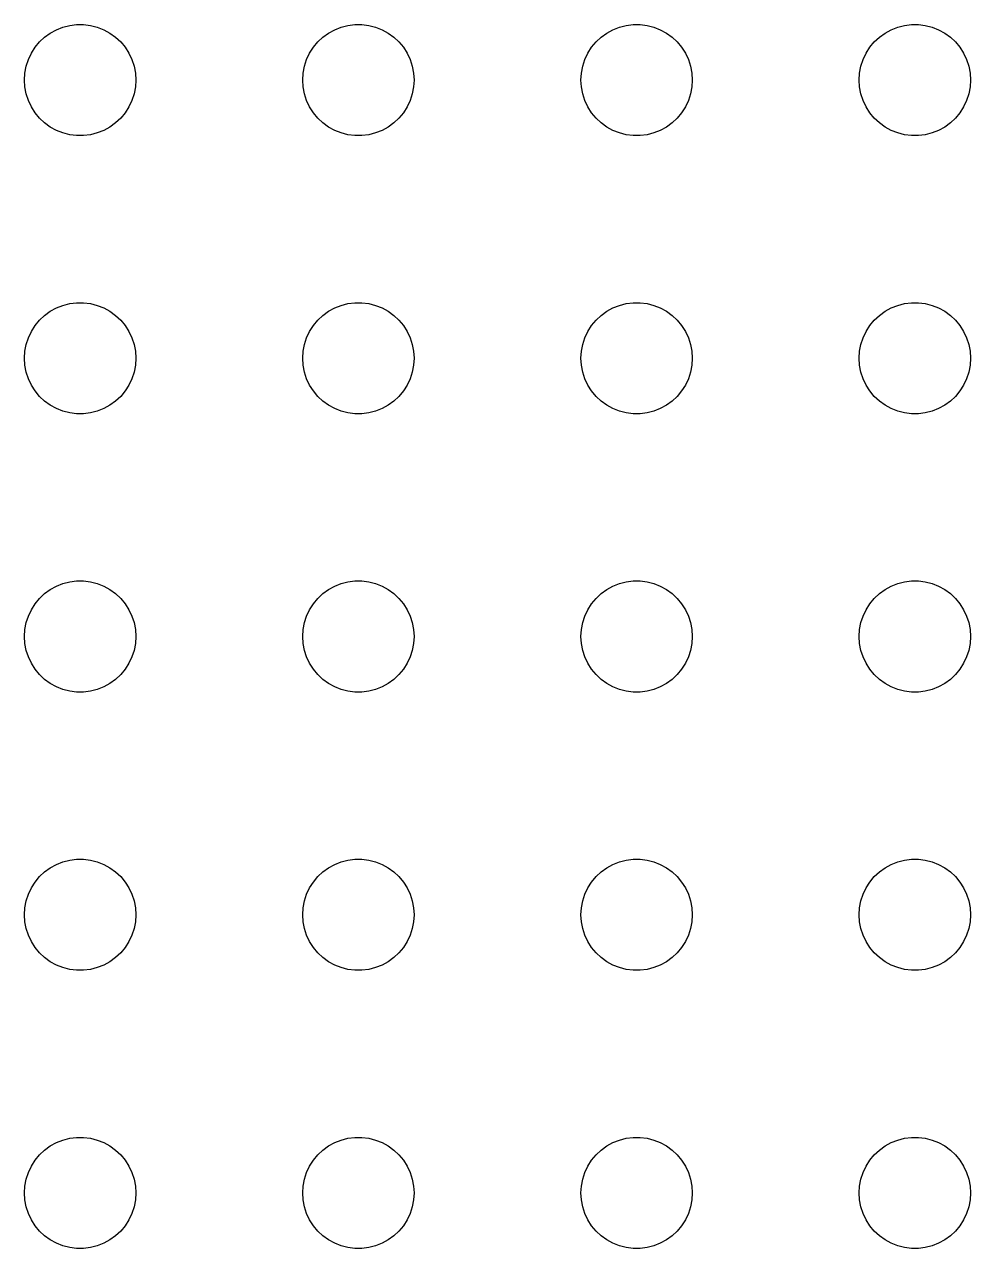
# Model space of a CAD drawing. Header units: metres. Extents: x -134 to 134, y -134 to 134.
# Drawn here: x -99 to -73.5, y -69 to -36 of the extents above; entities that cross this region are included whole.
import ezdxf

# ---------------------------------------------------------------- set-up
doc = ezdxf.new("R2010")
doc.units = ezdxf.units.M

msp = doc.modelspace()

# ---------------------------------------------------------------- linework, layer by layer
for p, q in [((-98.4561, -36.3442), (-98.3037, -36.2335)), ((-98.3037, -36.2335), (-98.1387, -36.1428)), ((-98.1387, -36.1428), (-97.9635, -36.0734)), ((-97.9635, -36.0734), (-97.7811, -36.0266)), ((-97.7811, -36.0266), (-97.5942, -36.003)), ((-97.5942, -36.003), (-97.4058, -36.003)), ((-97.4058, -36.003), (-97.2189, -36.0266)), ((-97.2189, -36.0266), (-97.0365, -36.0734)), ((-97.0365, -36.0734), (-96.8613, -36.1428)), ((-96.8613, -36.1428), (-96.6963, -36.2335)), ((-96.6963, -36.2335), (-96.5439, -36.3442)), ((-90.9561, -36.3442), (-90.8037, -36.2335)), ((-90.8037, -36.2335), (-90.6387, -36.1428)), ((-90.6387, -36.1428), (-90.4635, -36.0734)), ((-90.4635, -36.0734), (-90.2811, -36.0266)), ((-90.2811, -36.0266), (-90.0942, -36.003)), ((-90.0942, -36.003), (-89.9058, -36.003)), ((-89.9058, -36.003), (-89.7189, -36.0266)), ((-89.7189, -36.0266), (-89.5365, -36.0734)), ((-89.5365, -36.0734), (-89.3613, -36.1428)), ((-89.3613, -36.1428), (-89.1963, -36.2335)), ((-89.1963, -36.2335), (-89.0439, -36.3442)), ((-83.4561, -36.3442), (-83.3037, -36.2335)), ((-83.3037, -36.2335), (-83.1387, -36.1428)), ((-83.1387, -36.1428), (-82.9635, -36.0734)), ((-82.9635, -36.0734), (-82.7811, -36.0266)), ((-82.7811, -36.0266), (-82.5942, -36.003)), ((-82.5942, -36.003), (-82.4058, -36.003)), ((-82.4058, -36.003), (-82.2189, -36.0266)), ((-82.2189, -36.0266), (-82.0365, -36.0734)), ((-82.0365, -36.0734), (-81.8613, -36.1428)), ((-81.8613, -36.1428), (-81.6963, -36.2335)), ((-81.6963, -36.2335), (-81.5439, -36.3442)), ((-75.9561, -36.3442), (-75.8037, -36.2335)), ((-75.8037, -36.2335), (-75.6387, -36.1428)), ((-75.6387, -36.1428), (-75.4635, -36.0734)), ((-75.4635, -36.0734), (-75.2811, -36.0266)), ((-75.2811, -36.0266), (-75.0942, -36.003)), ((-75.0942, -36.003), (-74.9058, -36.003)), ((-74.9058, -36.003), (-74.7189, -36.0266)), ((-74.7189, -36.0266), (-74.5365, -36.0734)), ((-74.5365, -36.0734), (-74.3613, -36.1428)), ((-74.3613, -36.1428), (-74.1963, -36.2335)), ((-74.1963, -36.2335), (-74.0439, -36.3442)), ((-98.8145, -36.7774), (-98.7135, -36.6183)), ((-98.7135, -36.6183), (-98.5934, -36.4732)), ((-98.5934, -36.4732), (-98.4561, -36.3442)), ((-96.5439, -36.3442), (-96.4065, -36.4732)), ((-96.4065, -36.4732), (-96.2865, -36.6183)), ((-96.2865, -36.6183), (-96.1855, -36.7774)), ((-91.3145, -36.7774), (-91.2135, -36.6183)), ((-91.2135, -36.6183), (-91.0934, -36.4732)), ((-91.0934, -36.4732), (-90.9561, -36.3442)), ((-89.0439, -36.3442), (-88.9065, -36.4732)), ((-88.9065, -36.4732), (-88.7865, -36.6183)), ((-88.7865, -36.6183), (-88.6855, -36.7774)), ((-83.8145, -36.7774), (-83.7135, -36.6183)), ((-83.7135, -36.6183), (-83.5934, -36.4732)), ((-83.5934, -36.4732), (-83.4561, -36.3442)), ((-81.5439, -36.3442), (-81.4065, -36.4732)), ((-81.4065, -36.4732), (-81.2865, -36.6183)), ((-81.2865, -36.6183), (-81.1855, -36.7774)), ((-76.3145, -36.7774), (-76.2135, -36.6183)), ((-76.2135, -36.6183), (-76.0934, -36.4732)), ((-76.0934, -36.4732), (-75.9561, -36.3442)), ((-74.0439, -36.3442), (-73.9065, -36.4732)), ((-73.9065, -36.4732), (-73.7865, -36.6183)), ((-73.7865, -36.6183), (-73.6855, -36.7774)), ((-98.9529, -37.127), (-98.8947, -36.9478)), ((-98.8947, -36.9478), (-98.8145, -36.7774)), ((-96.1855, -36.7774), (-96.1053, -36.9478)), ((-96.1053, -36.9478), (-96.0471, -37.127)), ((-91.4529, -37.127), (-91.3947, -36.9478)), ((-91.3947, -36.9478), (-91.3145, -36.7774)), ((-88.6855, -36.7774), (-88.6053, -36.9478)), ((-88.6053, -36.9478), (-88.5471, -37.127)), ((-83.9529, -37.127), (-83.8947, -36.9478)), ((-83.8947, -36.9478), (-83.8145, -36.7774)), ((-81.1855, -36.7774), (-81.1053, -36.9478)), ((-81.1053, -36.9478), (-81.0471, -37.127)), ((-76.4529, -37.127), (-76.3947, -36.9478)), ((-76.3947, -36.9478), (-76.3145, -36.7774)), ((-73.6855, -36.7774), (-73.6053, -36.9478)), ((-73.6053, -36.9478), (-73.5471, -37.127)), ((-98.9882, -37.312), (-98.9529, -37.127)), ((-96.0471, -37.127), (-96.0118, -37.312)), ((-91.4882, -37.312), (-91.4529, -37.127)), ((-88.5471, -37.127), (-88.5118, -37.312)), ((-83.9882, -37.312), (-83.9529, -37.127)), ((-81.0471, -37.127), (-81.0118, -37.312)), ((-76.4882, -37.312), (-76.4529, -37.127)), ((-73.5471, -37.127), (-73.5118, -37.312)), ((-99, -37.5), (-98.9882, -37.312)), ((-98.9882, -37.688), (-99, -37.5)), ((-96.0118, -37.312), (-96, -37.5)), ((-96, -37.5), (-96.0118, -37.688)), ((-91.5, -37.5), (-91.4882, -37.312)), ((-91.4882, -37.688), (-91.5, -37.5)), ((-88.5118, -37.312), (-88.5, -37.5)), ((-88.5, -37.5), (-88.5118, -37.688)), ((-84, -37.5), (-83.9882, -37.312)), ((-83.9882, -37.688), (-84, -37.5)), ((-81.0118, -37.312), (-81, -37.5)), ((-81, -37.5), (-81.0118, -37.688)), ((-76.5, -37.5), (-76.4882, -37.312)), ((-76.4882, -37.688), (-76.5, -37.5)), ((-73.5118, -37.312), (-73.5, -37.5)), ((-73.5, -37.5), (-73.5118, -37.688)), ((-98.9529, -37.873), (-98.9882, -37.688)), ((-98.8947, -38.0522), (-98.9529, -37.873)), ((-96.0471, -37.873), (-96.1053, -38.0522)), ((-96.0118, -37.688), (-96.0471, -37.873)), ((-91.4529, -37.873), (-91.4882, -37.688)), ((-91.3947, -38.0522), (-91.4529, -37.873)), ((-88.5471, -37.873), (-88.6053, -38.0522)), ((-88.5118, -37.688), (-88.5471, -37.873)), ((-83.9529, -37.873), (-83.9882, -37.688)), ((-83.8947, -38.0522), (-83.9529, -37.873)), ((-81.0471, -37.873), (-81.1053, -38.0522)), ((-81.0118, -37.688), (-81.0471, -37.873)), ((-76.4529, -37.873), (-76.4882, -37.688)), ((-76.3947, -38.0522), (-76.4529, -37.873)), ((-73.5471, -37.873), (-73.6053, -38.0522)), ((-73.5118, -37.688), (-73.5471, -37.873)), ((-98.8145, -38.2226), (-98.8947, -38.0522)), ((-98.7135, -38.3817), (-98.8145, -38.2226)), ((-96.1855, -38.2226), (-96.2865, -38.3817)), ((-96.1053, -38.0522), (-96.1855, -38.2226)), ((-91.3145, -38.2226), (-91.3947, -38.0522)), ((-91.2135, -38.3817), (-91.3145, -38.2226)), ((-88.6855, -38.2226), (-88.7865, -38.3817)), ((-88.6053, -38.0522), (-88.6855, -38.2226)), ((-83.8145, -38.2226), (-83.8947, -38.0522)), ((-83.7135, -38.3817), (-83.8145, -38.2226)), ((-81.1855, -38.2226), (-81.2865, -38.3817)), ((-81.1053, -38.0522), (-81.1855, -38.2226)), ((-76.3145, -38.2226), (-76.3947, -38.0522)), ((-76.2135, -38.3817), (-76.3145, -38.2226)), ((-73.6855, -38.2226), (-73.7865, -38.3817)), ((-73.6053, -38.0522), (-73.6855, -38.2226)), ((-98.5934, -38.5268), (-98.7135, -38.3817)), ((-98.4561, -38.6558), (-98.5934, -38.5268)), ((-96.4065, -38.5268), (-96.5439, -38.6558)), ((-96.2865, -38.3817), (-96.4065, -38.5268)), ((-91.0934, -38.5268), (-91.2135, -38.3817)), ((-90.9561, -38.6558), (-91.0934, -38.5268)), ((-88.9065, -38.5268), (-89.0439, -38.6558)), ((-88.7865, -38.3817), (-88.9065, -38.5268)), ((-83.5934, -38.5268), (-83.7135, -38.3817)), ((-83.4561, -38.6558), (-83.5934, -38.5268)), ((-81.4065, -38.5268), (-81.5439, -38.6558)), ((-81.2865, -38.3817), (-81.4065, -38.5268)), ((-76.0934, -38.5268), (-76.2135, -38.3817)), ((-75.9561, -38.6558), (-76.0934, -38.5268)), ((-73.9065, -38.5268), (-74.0439, -38.6558)), ((-73.7865, -38.3817), (-73.9065, -38.5268)), ((-98.3037, -38.7665), (-98.4561, -38.6558)), ((-98.1387, -38.8572), (-98.3037, -38.7665)), ((-97.9635, -38.9266), (-98.1387, -38.8572)), ((-97.7811, -38.9734), (-97.9635, -38.9266)), ((-97.0365, -38.9266), (-97.2189, -38.9734)), ((-96.8613, -38.8572), (-97.0365, -38.9266)), ((-96.6963, -38.7665), (-96.8613, -38.8572)), ((-96.5439, -38.6558), (-96.6963, -38.7665)), ((-90.8037, -38.7665), (-90.9561, -38.6558)), ((-90.6387, -38.8572), (-90.8037, -38.7665)), ((-90.4635, -38.9266), (-90.6387, -38.8572)), ((-90.2811, -38.9734), (-90.4635, -38.9266)), ((-89.5365, -38.9266), (-89.7189, -38.9734)), ((-89.3613, -38.8572), (-89.5365, -38.9266)), ((-89.1963, -38.7665), (-89.3613, -38.8572)), ((-89.0439, -38.6558), (-89.1963, -38.7665)), ((-83.3037, -38.7665), (-83.4561, -38.6558)), ((-83.1387, -38.8572), (-83.3037, -38.7665)), ((-82.9635, -38.9266), (-83.1387, -38.8572)), ((-82.7811, -38.9734), (-82.9635, -38.9266)), ((-82.0365, -38.9266), (-82.2189, -38.9734)), ((-81.8613, -38.8572), (-82.0365, -38.9266)), ((-81.6963, -38.7665), (-81.8613, -38.8572)), ((-81.5439, -38.6558), (-81.6963, -38.7665)), ((-75.8037, -38.7665), (-75.9561, -38.6558)), ((-75.6387, -38.8572), (-75.8037, -38.7665)), ((-75.4635, -38.9266), (-75.6387, -38.8572)), ((-75.2811, -38.9734), (-75.4635, -38.9266)), ((-74.5365, -38.9266), (-74.7189, -38.9734)), ((-74.3613, -38.8572), (-74.5365, -38.9266)), ((-74.1963, -38.7665), (-74.3613, -38.8572)), ((-74.0439, -38.6558), (-74.1963, -38.7665)), ((-97.5942, -38.997), (-97.7811, -38.9734)), ((-97.4058, -38.997), (-97.5942, -38.997)), ((-97.2189, -38.9734), (-97.4058, -38.997)), ((-90.0942, -38.997), (-90.2811, -38.9734)), ((-89.9058, -38.997), (-90.0942, -38.997)), ((-89.7189, -38.9734), (-89.9058, -38.997)), ((-82.5942, -38.997), (-82.7811, -38.9734)), ((-82.4058, -38.997), (-82.5942, -38.997)), ((-82.2189, -38.9734), (-82.4058, -38.997)), ((-75.0942, -38.997), (-75.2811, -38.9734)), ((-74.9058, -38.997), (-75.0942, -38.997)), ((-74.7189, -38.9734), (-74.9058, -38.997)), ((-97.9635, -43.5734), (-97.7811, -43.5266)), ((-97.7811, -43.5266), (-97.5942, -43.503)), ((-97.5942, -43.503), (-97.4058, -43.503)), ((-97.4058, -43.503), (-97.2189, -43.5266)), ((-97.2189, -43.5266), (-97.0365, -43.5734)), ((-90.4635, -43.5734), (-90.2811, -43.5266)), ((-90.2811, -43.5266), (-90.0942, -43.503)), ((-90.0942, -43.503), (-89.9058, -43.503)), ((-89.9058, -43.503), (-89.7189, -43.5266)), ((-89.7189, -43.5266), (-89.5365, -43.5734)), ((-82.9635, -43.5734), (-82.7811, -43.5266)), ((-82.7811, -43.5266), (-82.5942, -43.503)), ((-82.5942, -43.503), (-82.4058, -43.503)), ((-82.4058, -43.503), (-82.2189, -43.5266)), ((-82.2189, -43.5266), (-82.0365, -43.5734)), ((-75.4635, -43.5734), (-75.2811, -43.5266)), ((-75.2811, -43.5266), (-75.0942, -43.503)), ((-75.0942, -43.503), (-74.9058, -43.503)), ((-74.9058, -43.503), (-74.7189, -43.5266)), ((-74.7189, -43.5266), (-74.5365, -43.5734)), ((-98.5934, -43.9732), (-98.4561, -43.8442)), ((-98.4561, -43.8442), (-98.3037, -43.7335)), ((-98.3037, -43.7335), (-98.1387, -43.6428)), ((-98.1387, -43.6428), (-97.9635, -43.5734)), ((-97.0365, -43.5734), (-96.8613, -43.6428)), ((-96.8613, -43.6428), (-96.6963, -43.7335)), ((-96.6963, -43.7335), (-96.5439, -43.8442)), ((-96.5439, -43.8442), (-96.4065, -43.9732)), ((-91.0934, -43.9732), (-90.9561, -43.8442)), ((-90.9561, -43.8442), (-90.8037, -43.7335)), ((-90.8037, -43.7335), (-90.6387, -43.6428)), ((-90.6387, -43.6428), (-90.4635, -43.5734)), ((-89.5365, -43.5734), (-89.3613, -43.6428)), ((-89.3613, -43.6428), (-89.1963, -43.7335)), ((-89.1963, -43.7335), (-89.0439, -43.8442)), ((-89.0439, -43.8442), (-88.9065, -43.9732)), ((-83.5934, -43.9732), (-83.4561, -43.8442)), ((-83.4561, -43.8442), (-83.3037, -43.7335)), ((-83.3037, -43.7335), (-83.1387, -43.6428)), ((-83.1387, -43.6428), (-82.9635, -43.5734)), ((-82.0365, -43.5734), (-81.8613, -43.6428)), ((-81.8613, -43.6428), (-81.6963, -43.7335)), ((-81.6963, -43.7335), (-81.5439, -43.8442)), ((-81.5439, -43.8442), (-81.4065, -43.9732)), ((-76.0934, -43.9732), (-75.9561, -43.8442)), ((-75.9561, -43.8442), (-75.8037, -43.7335)), ((-75.8037, -43.7335), (-75.6387, -43.6428)), ((-75.6387, -43.6428), (-75.4635, -43.5734)), ((-74.5365, -43.5734), (-74.3613, -43.6428)), ((-74.3613, -43.6428), (-74.1963, -43.7335)), ((-74.1963, -43.7335), (-74.0439, -43.8442)), ((-74.0439, -43.8442), (-73.9065, -43.9732)), ((-98.8145, -44.2774), (-98.7135, -44.1183)), ((-98.7135, -44.1183), (-98.5934, -43.9732)), ((-96.4065, -43.9732), (-96.2865, -44.1183)), ((-96.2865, -44.1183), (-96.1855, -44.2774)), ((-91.3145, -44.2774), (-91.2135, -44.1183)), ((-91.2135, -44.1183), (-91.0934, -43.9732)), ((-88.9065, -43.9732), (-88.7865, -44.1183)), ((-88.7865, -44.1183), (-88.6855, -44.2774)), ((-83.8145, -44.2774), (-83.7135, -44.1183)), ((-83.7135, -44.1183), (-83.5934, -43.9732)), ((-81.4065, -43.9732), (-81.2865, -44.1183)), ((-81.2865, -44.1183), (-81.1855, -44.2774)), ((-76.3145, -44.2774), (-76.2135, -44.1183)), ((-76.2135, -44.1183), (-76.0934, -43.9732)), ((-73.9065, -43.9732), (-73.7865, -44.1183)), ((-73.7865, -44.1183), (-73.6855, -44.2774)), ((-98.9529, -44.627), (-98.8947, -44.4478)), ((-98.8947, -44.4478), (-98.8145, -44.2774)), ((-96.1855, -44.2774), (-96.1053, -44.4478)), ((-96.1053, -44.4478), (-96.0471, -44.627)), ((-91.4529, -44.627), (-91.3947, -44.4478)), ((-91.3947, -44.4478), (-91.3145, -44.2774)), ((-88.6855, -44.2774), (-88.6053, -44.4478)), ((-88.6053, -44.4478), (-88.5471, -44.627)), ((-83.9529, -44.627), (-83.8947, -44.4478)), ((-83.8947, -44.4478), (-83.8145, -44.2774)), ((-81.1855, -44.2774), (-81.1053, -44.4478)), ((-81.1053, -44.4478), (-81.0471, -44.627)), ((-76.4529, -44.627), (-76.3947, -44.4478)), ((-76.3947, -44.4478), (-76.3145, -44.2774)), ((-73.6855, -44.2774), (-73.6053, -44.4478)), ((-73.6053, -44.4478), (-73.5471, -44.627)), ((-99, -45), (-98.9882, -44.812)), ((-98.9882, -44.812), (-98.9529, -44.627)), ((-96.0471, -44.627), (-96.0118, -44.812)), ((-96.0118, -44.812), (-96, -45)), ((-91.5, -45), (-91.4882, -44.812)), ((-91.4882, -44.812), (-91.4529, -44.627)), ((-88.5471, -44.627), (-88.5118, -44.812)), ((-88.5118, -44.812), (-88.5, -45)), ((-84, -45), (-83.9882, -44.812)), ((-83.9882, -44.812), (-83.9529, -44.627)), ((-81.0471, -44.627), (-81.0118, -44.812)), ((-81.0118, -44.812), (-81, -45)), ((-76.5, -45), (-76.4882, -44.812)), ((-76.4882, -44.812), (-76.4529, -44.627)), ((-73.5471, -44.627), (-73.5118, -44.812)), ((-73.5118, -44.812), (-73.5, -45)), ((-98.9882, -45.188), (-99, -45)), ((-98.9529, -45.373), (-98.9882, -45.188)), ((-96.0118, -45.188), (-96.0471, -45.373)), ((-96, -45), (-96.0118, -45.188)), ((-91.4882, -45.188), (-91.5, -45)), ((-91.4529, -45.373), (-91.4882, -45.188)), ((-88.5118, -45.188), (-88.5471, -45.373)), ((-88.5, -45), (-88.5118, -45.188)), ((-83.9882, -45.188), (-84, -45)), ((-83.9529, -45.373), (-83.9882, -45.188)), ((-81.0118, -45.188), (-81.0471, -45.373)), ((-81, -45), (-81.0118, -45.188)), ((-76.4882, -45.188), (-76.5, -45)), ((-76.4529, -45.373), (-76.4882, -45.188)), ((-73.5118, -45.188), (-73.5471, -45.373)), ((-73.5, -45), (-73.5118, -45.188)), ((-98.8947, -45.5522), (-98.9529, -45.373)), ((-96.0471, -45.373), (-96.1053, -45.5522)), ((-91.3947, -45.5522), (-91.4529, -45.373)), ((-88.5471, -45.373), (-88.6053, -45.5522)), ((-83.8947, -45.5522), (-83.9529, -45.373)), ((-81.0471, -45.373), (-81.1053, -45.5522)), ((-76.3947, -45.5522), (-76.4529, -45.373)), ((-73.5471, -45.373), (-73.6053, -45.5522)), ((-98.8145, -45.7226), (-98.8947, -45.5522)), ((-98.7135, -45.8817), (-98.8145, -45.7226)), ((-96.1855, -45.7226), (-96.2865, -45.8817)), ((-96.1053, -45.5522), (-96.1855, -45.7226)), ((-91.3145, -45.7226), (-91.3947, -45.5522)), ((-91.2135, -45.8817), (-91.3145, -45.7226)), ((-88.6855, -45.7226), (-88.7865, -45.8817)), ((-88.6053, -45.5522), (-88.6855, -45.7226)), ((-83.8145, -45.7226), (-83.8947, -45.5522)), ((-83.7135, -45.8817), (-83.8145, -45.7226)), ((-81.1855, -45.7226), (-81.2865, -45.8817)), ((-81.1053, -45.5522), (-81.1855, -45.7226)), ((-76.3145, -45.7226), (-76.3947, -45.5522)), ((-76.2135, -45.8817), (-76.3145, -45.7226)), ((-73.6855, -45.7226), (-73.7865, -45.8817)), ((-73.6053, -45.5522), (-73.6855, -45.7226)), ((-98.5934, -46.0268), (-98.7135, -45.8817)), ((-98.4561, -46.1558), (-98.5934, -46.0268)), ((-98.3037, -46.2665), (-98.4561, -46.1558)), ((-96.5439, -46.1558), (-96.6963, -46.2665)), ((-96.4065, -46.0268), (-96.5439, -46.1558)), ((-96.2865, -45.8817), (-96.4065, -46.0268)), ((-91.0934, -46.0268), (-91.2135, -45.8817)), ((-90.9561, -46.1558), (-91.0934, -46.0268)), ((-90.8037, -46.2665), (-90.9561, -46.1558)), ((-89.0439, -46.1558), (-89.1963, -46.2665)), ((-88.9065, -46.0268), (-89.0439, -46.1558)), ((-88.7865, -45.8817), (-88.9065, -46.0268)), ((-83.5934, -46.0268), (-83.7135, -45.8817)), ((-83.4561, -46.1558), (-83.5934, -46.0268)), ((-83.3037, -46.2665), (-83.4561, -46.1558)), ((-81.5439, -46.1558), (-81.6963, -46.2665)), ((-81.4065, -46.0268), (-81.5439, -46.1558)), ((-81.2865, -45.8817), (-81.4065, -46.0268)), ((-76.0934, -46.0268), (-76.2135, -45.8817)), ((-75.9561, -46.1558), (-76.0934, -46.0268)), ((-75.8037, -46.2665), (-75.9561, -46.1558)), ((-74.0439, -46.1558), (-74.1963, -46.2665)), ((-73.9065, -46.0268), (-74.0439, -46.1558)), ((-73.7865, -45.8817), (-73.9065, -46.0268)), ((-98.1387, -46.3572), (-98.3037, -46.2665)), ((-97.9635, -46.4266), (-98.1387, -46.3572)), ((-97.7811, -46.4734), (-97.9635, -46.4266)), ((-97.5942, -46.497), (-97.7811, -46.4734)), ((-97.4058, -46.497), (-97.5942, -46.497)), ((-97.2189, -46.4734), (-97.4058, -46.497)), ((-97.0365, -46.4266), (-97.2189, -46.4734)), ((-96.8613, -46.3572), (-97.0365, -46.4266)), ((-96.6963, -46.2665), (-96.8613, -46.3572)), ((-90.6387, -46.3572), (-90.8037, -46.2665)), ((-90.4635, -46.4266), (-90.6387, -46.3572)), ((-90.2811, -46.4734), (-90.4635, -46.4266)), ((-90.0942, -46.497), (-90.2811, -46.4734)), ((-89.9058, -46.497), (-90.0942, -46.497)), ((-89.7189, -46.4734), (-89.9058, -46.497)), ((-89.5365, -46.4266), (-89.7189, -46.4734)), ((-89.3613, -46.3572), (-89.5365, -46.4266)), ((-89.1963, -46.2665), (-89.3613, -46.3572)), ((-83.1387, -46.3572), (-83.3037, -46.2665)), ((-82.9635, -46.4266), (-83.1387, -46.3572)), ((-82.7811, -46.4734), (-82.9635, -46.4266)), ((-82.5942, -46.497), (-82.7811, -46.4734)), ((-82.4058, -46.497), (-82.5942, -46.497)), ((-82.2189, -46.4734), (-82.4058, -46.497)), ((-82.0365, -46.4266), (-82.2189, -46.4734)), ((-81.8613, -46.3572), (-82.0365, -46.4266)), ((-81.6963, -46.2665), (-81.8613, -46.3572)), ((-75.6387, -46.3572), (-75.8037, -46.2665)), ((-75.4635, -46.4266), (-75.6387, -46.3572)), ((-75.2811, -46.4734), (-75.4635, -46.4266)), ((-75.0942, -46.497), (-75.2811, -46.4734)), ((-74.9058, -46.497), (-75.0942, -46.497)), ((-74.7189, -46.4734), (-74.9058, -46.497)), ((-74.5365, -46.4266), (-74.7189, -46.4734)), ((-74.3613, -46.3572), (-74.5365, -46.4266)), ((-74.1963, -46.2665), (-74.3613, -46.3572)), ((-98.1387, -51.1428), (-97.9635, -51.0734)), ((-97.9635, -51.0734), (-97.7811, -51.0266)), ((-97.7811, -51.0266), (-97.5942, -51.003)), ((-97.5942, -51.003), (-97.4058, -51.003)), ((-97.4058, -51.003), (-97.2189, -51.0266)), ((-97.2189, -51.0266), (-97.0365, -51.0734)), ((-97.0365, -51.0734), (-96.8613, -51.1428)), ((-90.6387, -51.1428), (-90.4635, -51.0734)), ((-90.4635, -51.0734), (-90.2811, -51.0266)), ((-90.2811, -51.0266), (-90.0942, -51.003)), ((-90.0942, -51.003), (-89.9058, -51.003)), ((-89.9058, -51.003), (-89.7189, -51.0266)), ((-89.7189, -51.0266), (-89.5365, -51.0734)), ((-89.5365, -51.0734), (-89.3613, -51.1428)), ((-83.1387, -51.1428), (-82.9635, -51.0734)), ((-82.9635, -51.0734), (-82.7811, -51.0266)), ((-82.7811, -51.0266), (-82.5942, -51.003)), ((-82.5942, -51.003), (-82.4058, -51.003)), ((-82.4058, -51.003), (-82.2189, -51.0266)), ((-82.2189, -51.0266), (-82.0365, -51.0734)), ((-82.0365, -51.0734), (-81.8613, -51.1428)), ((-75.6387, -51.1428), (-75.4635, -51.0734)), ((-75.4635, -51.0734), (-75.2811, -51.0266)), ((-75.2811, -51.0266), (-75.0942, -51.003)), ((-75.0942, -51.003), (-74.9058, -51.003)), ((-74.9058, -51.003), (-74.7189, -51.0266)), ((-74.7189, -51.0266), (-74.5365, -51.0734)), ((-74.5365, -51.0734), (-74.3613, -51.1428)), ((-98.5934, -51.4732), (-98.4561, -51.3442)), ((-98.4561, -51.3442), (-98.3037, -51.2335)), ((-98.3037, -51.2335), (-98.1387, -51.1428)), ((-96.8613, -51.1428), (-96.6963, -51.2335)), ((-96.6963, -51.2335), (-96.5439, -51.3442)), ((-96.5439, -51.3442), (-96.4065, -51.4732)), ((-91.0934, -51.4732), (-90.9561, -51.3442)), ((-90.9561, -51.3442), (-90.8037, -51.2335)), ((-90.8037, -51.2335), (-90.6387, -51.1428)), ((-89.3613, -51.1428), (-89.1963, -51.2335)), ((-89.1963, -51.2335), (-89.0439, -51.3442)), ((-89.0439, -51.3442), (-88.9065, -51.4732)), ((-83.5934, -51.4732), (-83.4561, -51.3442)), ((-83.4561, -51.3442), (-83.3037, -51.2335)), ((-83.3037, -51.2335), (-83.1387, -51.1428)), ((-81.8613, -51.1428), (-81.6963, -51.2335)), ((-81.6963, -51.2335), (-81.5439, -51.3442)), ((-81.5439, -51.3442), (-81.4065, -51.4732)), ((-76.0934, -51.4732), (-75.9561, -51.3442)), ((-75.9561, -51.3442), (-75.8037, -51.2335)), ((-75.8037, -51.2335), (-75.6387, -51.1428)), ((-74.3613, -51.1428), (-74.1963, -51.2335)), ((-74.1963, -51.2335), (-74.0439, -51.3442)), ((-74.0439, -51.3442), (-73.9065, -51.4732)), ((-98.8947, -51.9478), (-98.8145, -51.7774)), ((-98.8145, -51.7774), (-98.7135, -51.6183)), ((-98.7135, -51.6183), (-98.5934, -51.4732)), ((-96.4065, -51.4732), (-96.2865, -51.6183)), ((-96.2865, -51.6183), (-96.1855, -51.7774)), ((-96.1855, -51.7774), (-96.1053, -51.9478)), ((-91.3947, -51.9478), (-91.3145, -51.7774)), ((-91.3145, -51.7774), (-91.2135, -51.6183)), ((-91.2135, -51.6183), (-91.0934, -51.4732)), ((-88.9065, -51.4732), (-88.7865, -51.6183)), ((-88.7865, -51.6183), (-88.6855, -51.7774)), ((-88.6855, -51.7774), (-88.6053, -51.9478)), ((-83.8947, -51.9478), (-83.8145, -51.7774)), ((-83.8145, -51.7774), (-83.7135, -51.6183)), ((-83.7135, -51.6183), (-83.5934, -51.4732)), ((-81.4065, -51.4732), (-81.2865, -51.6183)), ((-81.2865, -51.6183), (-81.1855, -51.7774)), ((-81.1855, -51.7774), (-81.1053, -51.9478)), ((-76.3947, -51.9478), (-76.3145, -51.7774)), ((-76.3145, -51.7774), (-76.2135, -51.6183)), ((-76.2135, -51.6183), (-76.0934, -51.4732)), ((-73.9065, -51.4732), (-73.7865, -51.6183)), ((-73.7865, -51.6183), (-73.6855, -51.7774)), ((-73.6855, -51.7774), (-73.6053, -51.9478)), ((-98.9882, -52.312), (-98.9529, -52.127)), ((-98.9529, -52.127), (-98.8947, -51.9478)), ((-96.1053, -51.9478), (-96.0471, -52.127)), ((-96.0471, -52.127), (-96.0118, -52.312)), ((-91.4882, -52.312), (-91.4529, -52.127)), ((-91.4529, -52.127), (-91.3947, -51.9478)), ((-88.6053, -51.9478), (-88.5471, -52.127)), ((-88.5471, -52.127), (-88.5118, -52.312)), ((-83.9882, -52.312), (-83.9529, -52.127)), ((-83.9529, -52.127), (-83.8947, -51.9478)), ((-81.1053, -51.9478), (-81.0471, -52.127)), ((-81.0471, -52.127), (-81.0118, -52.312)), ((-76.4882, -52.312), (-76.4529, -52.127)), ((-76.4529, -52.127), (-76.3947, -51.9478)), ((-73.6053, -51.9478), (-73.5471, -52.127)), ((-73.5471, -52.127), (-73.5118, -52.312)), ((-99, -52.5), (-98.9882, -52.312)), ((-96.0118, -52.312), (-96, -52.5)), ((-91.5, -52.5), (-91.4882, -52.312)), ((-88.5118, -52.312), (-88.5, -52.5)), ((-84, -52.5), (-83.9882, -52.312)), ((-81.0118, -52.312), (-81, -52.5)), ((-76.5, -52.5), (-76.4882, -52.312)), ((-73.5118, -52.312), (-73.5, -52.5)), ((-98.9882, -52.688), (-99, -52.5)), ((-98.9529, -52.873), (-98.9882, -52.688)), ((-96.0118, -52.688), (-96.0471, -52.873)), ((-96, -52.5), (-96.0118, -52.688)), ((-91.4882, -52.688), (-91.5, -52.5)), ((-91.4529, -52.873), (-91.4882, -52.688)), ((-88.5118, -52.688), (-88.5471, -52.873)), ((-88.5, -52.5), (-88.5118, -52.688)), ((-83.9882, -52.688), (-84, -52.5)), ((-83.9529, -52.873), (-83.9882, -52.688)), ((-81.0118, -52.688), (-81.0471, -52.873)), ((-81, -52.5), (-81.0118, -52.688)), ((-76.4882, -52.688), (-76.5, -52.5)), ((-76.4529, -52.873), (-76.4882, -52.688)), ((-73.5118, -52.688), (-73.5471, -52.873)), ((-73.5, -52.5), (-73.5118, -52.688)), ((-98.8947, -53.0522), (-98.9529, -52.873)), ((-98.8145, -53.2226), (-98.8947, -53.0522)), ((-96.1053, -53.0522), (-96.1855, -53.2226)), ((-96.0471, -52.873), (-96.1053, -53.0522)), ((-91.3947, -53.0522), (-91.4529, -52.873)), ((-91.3145, -53.2226), (-91.3947, -53.0522)), ((-88.6053, -53.0522), (-88.6855, -53.2226)), ((-88.5471, -52.873), (-88.6053, -53.0522)), ((-83.8947, -53.0522), (-83.9529, -52.873)), ((-83.8145, -53.2226), (-83.8947, -53.0522)), ((-81.1053, -53.0522), (-81.1855, -53.2226)), ((-81.0471, -52.873), (-81.1053, -53.0522)), ((-76.3947, -53.0522), (-76.4529, -52.873)), ((-76.3145, -53.2226), (-76.3947, -53.0522)), ((-73.6053, -53.0522), (-73.6855, -53.2226)), ((-73.5471, -52.873), (-73.6053, -53.0522)), ((-98.7135, -53.3817), (-98.8145, -53.2226)), ((-98.5934, -53.5268), (-98.7135, -53.3817)), ((-96.2865, -53.3817), (-96.4065, -53.5268)), ((-96.1855, -53.2226), (-96.2865, -53.3817)), ((-91.2135, -53.3817), (-91.3145, -53.2226)), ((-91.0934, -53.5268), (-91.2135, -53.3817)), ((-88.7865, -53.3817), (-88.9065, -53.5268)), ((-88.6855, -53.2226), (-88.7865, -53.3817)), ((-83.7135, -53.3817), (-83.8145, -53.2226)), ((-83.5934, -53.5268), (-83.7135, -53.3817)), ((-81.2865, -53.3817), (-81.4065, -53.5268)), ((-81.1855, -53.2226), (-81.2865, -53.3817)), ((-76.2135, -53.3817), (-76.3145, -53.2226)), ((-76.0934, -53.5268), (-76.2135, -53.3817)), ((-73.7865, -53.3817), (-73.9065, -53.5268)), ((-73.6855, -53.2226), (-73.7865, -53.3817)), ((-98.4561, -53.6558), (-98.5934, -53.5268)), ((-98.3037, -53.7665), (-98.4561, -53.6558)), ((-98.1387, -53.8572), (-98.3037, -53.7665)), ((-96.6963, -53.7665), (-96.8613, -53.8572)), ((-96.5439, -53.6558), (-96.6963, -53.7665)), ((-96.4065, -53.5268), (-96.5439, -53.6558)), ((-90.9561, -53.6558), (-91.0934, -53.5268)), ((-90.8037, -53.7665), (-90.9561, -53.6558)), ((-90.6387, -53.8572), (-90.8037, -53.7665)), ((-89.1963, -53.7665), (-89.3613, -53.8572)), ((-89.0439, -53.6558), (-89.1963, -53.7665)), ((-88.9065, -53.5268), (-89.0439, -53.6558)), ((-83.4561, -53.6558), (-83.5934, -53.5268)), ((-83.3037, -53.7665), (-83.4561, -53.6558)), ((-83.1387, -53.8572), (-83.3037, -53.7665)), ((-81.6963, -53.7665), (-81.8613, -53.8572)), ((-81.5439, -53.6558), (-81.6963, -53.7665)), ((-81.4065, -53.5268), (-81.5439, -53.6558)), ((-75.9561, -53.6558), (-76.0934, -53.5268)), ((-75.8037, -53.7665), (-75.9561, -53.6558)), ((-75.6387, -53.8572), (-75.8037, -53.7665)), ((-74.1963, -53.7665), (-74.3613, -53.8572)), ((-74.0439, -53.6558), (-74.1963, -53.7665)), ((-73.9065, -53.5268), (-74.0439, -53.6558)), ((-97.9635, -53.9266), (-98.1387, -53.8572)), ((-97.7811, -53.9734), (-97.9635, -53.9266)), ((-97.5942, -53.997), (-97.7811, -53.9734)), ((-97.4058, -53.997), (-97.5942, -53.997)), ((-97.2189, -53.9734), (-97.4058, -53.997)), ((-97.0365, -53.9266), (-97.2189, -53.9734)), ((-96.8613, -53.8572), (-97.0365, -53.9266)), ((-90.4635, -53.9266), (-90.6387, -53.8572)), ((-90.2811, -53.9734), (-90.4635, -53.9266)), ((-90.0942, -53.997), (-90.2811, -53.9734)), ((-89.9058, -53.997), (-90.0942, -53.997)), ((-89.7189, -53.9734), (-89.9058, -53.997)), ((-89.5365, -53.9266), (-89.7189, -53.9734)), ((-89.3613, -53.8572), (-89.5365, -53.9266)), ((-82.9635, -53.9266), (-83.1387, -53.8572)), ((-82.7811, -53.9734), (-82.9635, -53.9266)), ((-82.5942, -53.997), (-82.7811, -53.9734)), ((-82.4058, -53.997), (-82.5942, -53.997)), ((-82.2189, -53.9734), (-82.4058, -53.997)), ((-82.0365, -53.9266), (-82.2189, -53.9734)), ((-81.8613, -53.8572), (-82.0365, -53.9266)), ((-75.4635, -53.9266), (-75.6387, -53.8572)), ((-75.2811, -53.9734), (-75.4635, -53.9266)), ((-75.0942, -53.997), (-75.2811, -53.9734)), ((-74.9058, -53.997), (-75.0942, -53.997)), ((-74.7189, -53.9734), (-74.9058, -53.997)), ((-74.5365, -53.9266), (-74.7189, -53.9734)), ((-74.3613, -53.8572), (-74.5365, -53.9266)), ((-98.3037, -58.7335), (-98.1387, -58.6428)), ((-98.1387, -58.6428), (-97.9635, -58.5734)), ((-97.9635, -58.5734), (-97.7811, -58.5266)), ((-97.7811, -58.5266), (-97.5942, -58.503)), ((-97.5942, -58.503), (-97.4058, -58.503)), ((-97.4058, -58.503), (-97.2189, -58.5266)), ((-97.2189, -58.5266), (-97.0365, -58.5734)), ((-97.0365, -58.5734), (-96.8613, -58.6428)), ((-96.8613, -58.6428), (-96.6963, -58.7335)), ((-90.8037, -58.7335), (-90.6387, -58.6428)), ((-90.6387, -58.6428), (-90.4635, -58.5734)), ((-90.4635, -58.5734), (-90.2811, -58.5266)), ((-90.2811, -58.5266), (-90.0942, -58.503)), ((-90.0942, -58.503), (-89.9058, -58.503)), ((-89.9058, -58.503), (-89.7189, -58.5266)), ((-89.7189, -58.5266), (-89.5365, -58.5734)), ((-89.5365, -58.5734), (-89.3613, -58.6428)), ((-89.3613, -58.6428), (-89.1963, -58.7335)), ((-83.3037, -58.7335), (-83.1387, -58.6428)), ((-83.1387, -58.6428), (-82.9635, -58.5734)), ((-82.9635, -58.5734), (-82.7811, -58.5266)), ((-82.7811, -58.5266), (-82.5942, -58.503)), ((-82.5942, -58.503), (-82.4058, -58.503)), ((-82.4058, -58.503), (-82.2189, -58.5266)), ((-82.2189, -58.5266), (-82.0365, -58.5734)), ((-82.0365, -58.5734), (-81.8613, -58.6428)), ((-81.8613, -58.6428), (-81.6963, -58.7335)), ((-75.8037, -58.7335), (-75.6387, -58.6428)), ((-75.6387, -58.6428), (-75.4635, -58.5734)), ((-75.4635, -58.5734), (-75.2811, -58.5266)), ((-75.2811, -58.5266), (-75.0942, -58.503)), ((-75.0942, -58.503), (-74.9058, -58.503)), ((-74.9058, -58.503), (-74.7189, -58.5266)), ((-74.7189, -58.5266), (-74.5365, -58.5734)), ((-74.5365, -58.5734), (-74.3613, -58.6428)), ((-74.3613, -58.6428), (-74.1963, -58.7335)), ((-98.7135, -59.1183), (-98.5934, -58.9732)), ((-98.5934, -58.9732), (-98.4561, -58.8442)), ((-98.4561, -58.8442), (-98.3037, -58.7335)), ((-96.6963, -58.7335), (-96.5439, -58.8442)), ((-96.5439, -58.8442), (-96.4065, -58.9732)), ((-96.4065, -58.9732), (-96.2865, -59.1183)), ((-91.2135, -59.1183), (-91.0934, -58.9732)), ((-91.0934, -58.9732), (-90.9561, -58.8442)), ((-90.9561, -58.8442), (-90.8037, -58.7335)), ((-89.1963, -58.7335), (-89.0439, -58.8442)), ((-89.0439, -58.8442), (-88.9065, -58.9732)), ((-88.9065, -58.9732), (-88.7865, -59.1183)), ((-83.7135, -59.1183), (-83.5934, -58.9732)), ((-83.5934, -58.9732), (-83.4561, -58.8442)), ((-83.4561, -58.8442), (-83.3037, -58.7335)), ((-81.6963, -58.7335), (-81.5439, -58.8442)), ((-81.5439, -58.8442), (-81.4065, -58.9732)), ((-81.4065, -58.9732), (-81.2865, -59.1183)), ((-76.2135, -59.1183), (-76.0934, -58.9732)), ((-76.0934, -58.9732), (-75.9561, -58.8442)), ((-75.9561, -58.8442), (-75.8037, -58.7335)), ((-74.1963, -58.7335), (-74.0439, -58.8442)), ((-74.0439, -58.8442), (-73.9065, -58.9732)), ((-73.9065, -58.9732), (-73.7865, -59.1183)), ((-98.8947, -59.4478), (-98.8145, -59.2774)), ((-98.8145, -59.2774), (-98.7135, -59.1183)), ((-96.2865, -59.1183), (-96.1855, -59.2774)), ((-96.1855, -59.2774), (-96.1053, -59.4478)), ((-91.3947, -59.4478), (-91.3145, -59.2774)), ((-91.3145, -59.2774), (-91.2135, -59.1183)), ((-88.7865, -59.1183), (-88.6855, -59.2774)), ((-88.6855, -59.2774), (-88.6053, -59.4478)), ((-83.8947, -59.4478), (-83.8145, -59.2774)), ((-83.8145, -59.2774), (-83.7135, -59.1183)), ((-81.2865, -59.1183), (-81.1855, -59.2774)), ((-81.1855, -59.2774), (-81.1053, -59.4478)), ((-76.3947, -59.4478), (-76.3145, -59.2774)), ((-76.3145, -59.2774), (-76.2135, -59.1183)), ((-73.7865, -59.1183), (-73.6855, -59.2774)), ((-73.6855, -59.2774), (-73.6053, -59.4478)), ((-98.9882, -59.812), (-98.9529, -59.627)), ((-98.9529, -59.627), (-98.8947, -59.4478)), ((-96.1053, -59.4478), (-96.0471, -59.627)), ((-96.0471, -59.627), (-96.0118, -59.812)), ((-91.4882, -59.812), (-91.4529, -59.627)), ((-91.4529, -59.627), (-91.3947, -59.4478)), ((-88.6053, -59.4478), (-88.5471, -59.627)), ((-88.5471, -59.627), (-88.5118, -59.812)), ((-83.9882, -59.812), (-83.9529, -59.627)), ((-83.9529, -59.627), (-83.8947, -59.4478)), ((-81.1053, -59.4478), (-81.0471, -59.627)), ((-81.0471, -59.627), (-81.0118, -59.812)), ((-76.4882, -59.812), (-76.4529, -59.627)), ((-76.4529, -59.627), (-76.3947, -59.4478)), ((-73.6053, -59.4478), (-73.5471, -59.627)), ((-73.5471, -59.627), (-73.5118, -59.812)), ((-99, -60), (-98.9882, -59.812)), ((-98.9882, -60.188), (-99, -60)), ((-96.0118, -59.812), (-96, -60)), ((-96, -60), (-96.0118, -60.188)), ((-91.5, -60), (-91.4882, -59.812)), ((-91.4882, -60.188), (-91.5, -60)), ((-88.5118, -59.812), (-88.5, -60)), ((-88.5, -60), (-88.5118, -60.188)), ((-84, -60), (-83.9882, -59.812)), ((-83.9882, -60.188), (-84, -60)), ((-81.0118, -59.812), (-81, -60)), ((-81, -60), (-81.0118, -60.188)), ((-76.5, -60), (-76.4882, -59.812)), ((-76.4882, -60.188), (-76.5, -60)), ((-73.5118, -59.812), (-73.5, -60)), ((-73.5, -60), (-73.5118, -60.188)), ((-98.9529, -60.373), (-98.9882, -60.188)), ((-98.8947, -60.5522), (-98.9529, -60.373)), ((-96.0471, -60.373), (-96.1053, -60.5522)), ((-96.0118, -60.188), (-96.0471, -60.373)), ((-91.4529, -60.373), (-91.4882, -60.188)), ((-91.3947, -60.5522), (-91.4529, -60.373)), ((-88.5471, -60.373), (-88.6053, -60.5522)), ((-88.5118, -60.188), (-88.5471, -60.373)), ((-83.9529, -60.373), (-83.9882, -60.188)), ((-83.8947, -60.5522), (-83.9529, -60.373)), ((-81.0471, -60.373), (-81.1053, -60.5522)), ((-81.0118, -60.188), (-81.0471, -60.373)), ((-76.4529, -60.373), (-76.4882, -60.188)), ((-76.3947, -60.5522), (-76.4529, -60.373)), ((-73.5471, -60.373), (-73.6053, -60.5522)), ((-73.5118, -60.188), (-73.5471, -60.373)), ((-98.8145, -60.7226), (-98.8947, -60.5522)), ((-96.1053, -60.5522), (-96.1855, -60.7226)), ((-91.3145, -60.7226), (-91.3947, -60.5522)), ((-88.6053, -60.5522), (-88.6855, -60.7226)), ((-83.8145, -60.7226), (-83.8947, -60.5522)), ((-81.1053, -60.5522), (-81.1855, -60.7226)), ((-76.3145, -60.7226), (-76.3947, -60.5522)), ((-73.6053, -60.5522), (-73.6855, -60.7226)), ((-98.7135, -60.8817), (-98.8145, -60.7226)), ((-98.5934, -61.0268), (-98.7135, -60.8817)), ((-98.4561, -61.1558), (-98.5934, -61.0268)), ((-96.4065, -61.0268), (-96.5439, -61.1558)), ((-96.2865, -60.8817), (-96.4065, -61.0268)), ((-96.1855, -60.7226), (-96.2865, -60.8817)), ((-91.2135, -60.8817), (-91.3145, -60.7226)), ((-91.0934, -61.0268), (-91.2135, -60.8817)), ((-90.9561, -61.1558), (-91.0934, -61.0268)), ((-88.9065, -61.0268), (-89.0439, -61.1558)), ((-88.7865, -60.8817), (-88.9065, -61.0268)), ((-88.6855, -60.7226), (-88.7865, -60.8817)), ((-83.7135, -60.8817), (-83.8145, -60.7226)), ((-83.5934, -61.0268), (-83.7135, -60.8817)), ((-83.4561, -61.1558), (-83.5934, -61.0268)), ((-81.4065, -61.0268), (-81.5439, -61.1558)), ((-81.2865, -60.8817), (-81.4065, -61.0268)), ((-81.1855, -60.7226), (-81.2865, -60.8817)), ((-76.2135, -60.8817), (-76.3145, -60.7226)), ((-76.0934, -61.0268), (-76.2135, -60.8817)), ((-75.9561, -61.1558), (-76.0934, -61.0268)), ((-73.9065, -61.0268), (-74.0439, -61.1558)), ((-73.7865, -60.8817), (-73.9065, -61.0268)), ((-73.6855, -60.7226), (-73.7865, -60.8817)), ((-98.3037, -61.2665), (-98.4561, -61.1558)), ((-98.1387, -61.3572), (-98.3037, -61.2665)), ((-97.9635, -61.4266), (-98.1387, -61.3572)), ((-96.8613, -61.3572), (-97.0365, -61.4266)), ((-96.6963, -61.2665), (-96.8613, -61.3572)), ((-96.5439, -61.1558), (-96.6963, -61.2665)), ((-90.8037, -61.2665), (-90.9561, -61.1558)), ((-90.6387, -61.3572), (-90.8037, -61.2665)), ((-90.4635, -61.4266), (-90.6387, -61.3572)), ((-89.3613, -61.3572), (-89.5365, -61.4266)), ((-89.1963, -61.2665), (-89.3613, -61.3572)), ((-89.0439, -61.1558), (-89.1963, -61.2665)), ((-83.3037, -61.2665), (-83.4561, -61.1558)), ((-83.1387, -61.3572), (-83.3037, -61.2665)), ((-82.9635, -61.4266), (-83.1387, -61.3572)), ((-81.8613, -61.3572), (-82.0365, -61.4266)), ((-81.6963, -61.2665), (-81.8613, -61.3572)), ((-81.5439, -61.1558), (-81.6963, -61.2665)), ((-75.8037, -61.2665), (-75.9561, -61.1558)), ((-75.6387, -61.3572), (-75.8037, -61.2665)), ((-75.4635, -61.4266), (-75.6387, -61.3572)), ((-74.3613, -61.3572), (-74.5365, -61.4266)), ((-74.1963, -61.2665), (-74.3613, -61.3572)), ((-74.0439, -61.1558), (-74.1963, -61.2665)), ((-97.7811, -61.4734), (-97.9635, -61.4266)), ((-97.5942, -61.497), (-97.7811, -61.4734)), ((-97.4058, -61.497), (-97.5942, -61.497)), ((-97.2189, -61.4734), (-97.4058, -61.497)), ((-97.0365, -61.4266), (-97.2189, -61.4734)), ((-90.2811, -61.4734), (-90.4635, -61.4266)), ((-90.0942, -61.497), (-90.2811, -61.4734)), ((-89.9058, -61.497), (-90.0942, -61.497)), ((-89.7189, -61.4734), (-89.9058, -61.497)), ((-89.5365, -61.4266), (-89.7189, -61.4734)), ((-82.7811, -61.4734), (-82.9635, -61.4266)), ((-82.5942, -61.497), (-82.7811, -61.4734)), ((-82.4058, -61.497), (-82.5942, -61.497)), ((-82.2189, -61.4734), (-82.4058, -61.497)), ((-82.0365, -61.4266), (-82.2189, -61.4734)), ((-75.2811, -61.4734), (-75.4635, -61.4266)), ((-75.0942, -61.497), (-75.2811, -61.4734)), ((-74.9058, -61.497), (-75.0942, -61.497)), ((-74.7189, -61.4734), (-74.9058, -61.497)), ((-74.5365, -61.4266), (-74.7189, -61.4734)), ((-98.4561, -66.3442), (-98.3037, -66.2335)), ((-98.3037, -66.2335), (-98.1387, -66.1428)), ((-98.1387, -66.1428), (-97.9635, -66.0734)), ((-97.9635, -66.0734), (-97.7811, -66.0266)), ((-97.7811, -66.0266), (-97.5942, -66.003)), ((-97.5942, -66.003), (-97.4058, -66.003)), ((-97.4058, -66.003), (-97.2189, -66.0266)), ((-97.2189, -66.0266), (-97.0365, -66.0734)), ((-97.0365, -66.0734), (-96.8613, -66.1428)), ((-96.8613, -66.1428), (-96.6963, -66.2335)), ((-96.6963, -66.2335), (-96.5439, -66.3442)), ((-90.9561, -66.3442), (-90.8037, -66.2335)), ((-90.8037, -66.2335), (-90.6387, -66.1428)), ((-90.6387, -66.1428), (-90.4635, -66.0734)), ((-90.4635, -66.0734), (-90.2811, -66.0266)), ((-90.2811, -66.0266), (-90.0942, -66.003)), ((-90.0942, -66.003), (-89.9058, -66.003)), ((-89.9058, -66.003), (-89.7189, -66.0266)), ((-89.7189, -66.0266), (-89.5365, -66.0734)), ((-89.5365, -66.0734), (-89.3613, -66.1428)), ((-89.3613, -66.1428), (-89.1963, -66.2335)), ((-89.1963, -66.2335), (-89.0439, -66.3442)), ((-83.4561, -66.3442), (-83.3037, -66.2335)), ((-83.3037, -66.2335), (-83.1387, -66.1428)), ((-83.1387, -66.1428), (-82.9635, -66.0734)), ((-82.9635, -66.0734), (-82.7811, -66.0266)), ((-82.7811, -66.0266), (-82.5942, -66.003)), ((-82.5942, -66.003), (-82.4058, -66.003)), ((-82.4058, -66.003), (-82.2189, -66.0266)), ((-82.2189, -66.0266), (-82.0365, -66.0734)), ((-82.0365, -66.0734), (-81.8613, -66.1428)), ((-81.8613, -66.1428), (-81.6963, -66.2335)), ((-81.6963, -66.2335), (-81.5439, -66.3442)), ((-75.9561, -66.3442), (-75.8037, -66.2335)), ((-75.8037, -66.2335), (-75.6387, -66.1428)), ((-75.6387, -66.1428), (-75.4635, -66.0734)), ((-75.4635, -66.0734), (-75.2811, -66.0266)), ((-75.2811, -66.0266), (-75.0942, -66.003)), ((-75.0942, -66.003), (-74.9058, -66.003)), ((-74.9058, -66.003), (-74.7189, -66.0266)), ((-74.7189, -66.0266), (-74.5365, -66.0734)), ((-74.5365, -66.0734), (-74.3613, -66.1428)), ((-74.3613, -66.1428), (-74.1963, -66.2335)), ((-74.1963, -66.2335), (-74.0439, -66.3442)), ((-98.8145, -66.7774), (-98.7135, -66.6183)), ((-98.7135, -66.6183), (-98.5934, -66.4732)), ((-98.5934, -66.4732), (-98.4561, -66.3442)), ((-96.5439, -66.3442), (-96.4065, -66.4732)), ((-96.4065, -66.4732), (-96.2865, -66.6183)), ((-96.2865, -66.6183), (-96.1855, -66.7774)), ((-91.3145, -66.7774), (-91.2135, -66.6183)), ((-91.2135, -66.6183), (-91.0934, -66.4732)), ((-91.0934, -66.4732), (-90.9561, -66.3442)), ((-89.0439, -66.3442), (-88.9065, -66.4732)), ((-88.9065, -66.4732), (-88.7865, -66.6183)), ((-88.7865, -66.6183), (-88.6855, -66.7774)), ((-83.8145, -66.7774), (-83.7135, -66.6183)), ((-83.7135, -66.6183), (-83.5934, -66.4732)), ((-83.5934, -66.4732), (-83.4561, -66.3442)), ((-81.5439, -66.3442), (-81.4065, -66.4732)), ((-81.4065, -66.4732), (-81.2865, -66.6183)), ((-81.2865, -66.6183), (-81.1855, -66.7774)), ((-76.3145, -66.7774), (-76.2135, -66.6183)), ((-76.2135, -66.6183), (-76.0934, -66.4732)), ((-76.0934, -66.4732), (-75.9561, -66.3442)), ((-74.0439, -66.3442), (-73.9065, -66.4732)), ((-73.9065, -66.4732), (-73.7865, -66.6183)), ((-73.7865, -66.6183), (-73.6855, -66.7774)), ((-98.9529, -67.127), (-98.8947, -66.9478)), ((-98.8947, -66.9478), (-98.8145, -66.7774)), ((-96.1855, -66.7774), (-96.1053, -66.9478)), ((-96.1053, -66.9478), (-96.0471, -67.127)), ((-91.4529, -67.127), (-91.3947, -66.9478)), ((-91.3947, -66.9478), (-91.3145, -66.7774)), ((-88.6855, -66.7774), (-88.6053, -66.9478)), ((-88.6053, -66.9478), (-88.5471, -67.127)), ((-83.9529, -67.127), (-83.8947, -66.9478)), ((-83.8947, -66.9478), (-83.8145, -66.7774)), ((-81.1855, -66.7774), (-81.1053, -66.9478)), ((-81.1053, -66.9478), (-81.0471, -67.127)), ((-76.4529, -67.127), (-76.3947, -66.9478)), ((-76.3947, -66.9478), (-76.3145, -66.7774)), ((-73.6855, -66.7774), (-73.6053, -66.9478)), ((-73.6053, -66.9478), (-73.5471, -67.127)), ((-98.9882, -67.312), (-98.9529, -67.127)), ((-96.0471, -67.127), (-96.0118, -67.312)), ((-91.4882, -67.312), (-91.4529, -67.127)), ((-88.5471, -67.127), (-88.5118, -67.312)), ((-83.9882, -67.312), (-83.9529, -67.127)), ((-81.0471, -67.127), (-81.0118, -67.312)), ((-76.4882, -67.312), (-76.4529, -67.127)), ((-73.5471, -67.127), (-73.5118, -67.312)), ((-99, -67.5), (-98.9882, -67.312)), ((-98.9882, -67.688), (-99, -67.5)), ((-96.0118, -67.312), (-96, -67.5)), ((-96, -67.5), (-96.0118, -67.688)), ((-91.5, -67.5), (-91.4882, -67.312)), ((-91.4882, -67.688), (-91.5, -67.5)), ((-88.5118, -67.312), (-88.5, -67.5)), ((-88.5, -67.5), (-88.5118, -67.688)), ((-84, -67.5), (-83.9882, -67.312)), ((-83.9882, -67.688), (-84, -67.5)), ((-81.0118, -67.312), (-81, -67.5)), ((-81, -67.5), (-81.0118, -67.688)), ((-76.5, -67.5), (-76.4882, -67.312)), ((-76.4882, -67.688), (-76.5, -67.5)), ((-73.5118, -67.312), (-73.5, -67.5)), ((-73.5, -67.5), (-73.5118, -67.688)), ((-98.9529, -67.873), (-98.9882, -67.688)), ((-98.8947, -68.0522), (-98.9529, -67.873)), ((-96.0471, -67.873), (-96.1053, -68.0522)), ((-96.0118, -67.688), (-96.0471, -67.873)), ((-91.4529, -67.873), (-91.4882, -67.688)), ((-91.3947, -68.0522), (-91.4529, -67.873)), ((-88.5471, -67.873), (-88.6053, -68.0522)), ((-88.5118, -67.688), (-88.5471, -67.873)), ((-83.9529, -67.873), (-83.9882, -67.688)), ((-83.8947, -68.0522), (-83.9529, -67.873)), ((-81.0471, -67.873), (-81.1053, -68.0522)), ((-81.0118, -67.688), (-81.0471, -67.873)), ((-76.4529, -67.873), (-76.4882, -67.688)), ((-76.3947, -68.0522), (-76.4529, -67.873)), ((-73.5471, -67.873), (-73.6053, -68.0522)), ((-73.5118, -67.688), (-73.5471, -67.873)), ((-98.8145, -68.2226), (-98.8947, -68.0522)), ((-98.7135, -68.3817), (-98.8145, -68.2226)), ((-96.1855, -68.2226), (-96.2865, -68.3817)), ((-96.1053, -68.0522), (-96.1855, -68.2226)), ((-91.3145, -68.2226), (-91.3947, -68.0522)), ((-91.2135, -68.3817), (-91.3145, -68.2226)), ((-88.6855, -68.2226), (-88.7865, -68.3817)), ((-88.6053, -68.0522), (-88.6855, -68.2226)), ((-83.8145, -68.2226), (-83.8947, -68.0522)), ((-83.7135, -68.3817), (-83.8145, -68.2226)), ((-81.1855, -68.2226), (-81.2865, -68.3817)), ((-81.1053, -68.0522), (-81.1855, -68.2226)), ((-76.3145, -68.2226), (-76.3947, -68.0522)), ((-76.2135, -68.3817), (-76.3145, -68.2226)), ((-73.6855, -68.2226), (-73.7865, -68.3817)), ((-73.6053, -68.0522), (-73.6855, -68.2226)), ((-98.5934, -68.5268), (-98.7135, -68.3817)), ((-98.4561, -68.6558), (-98.5934, -68.5268)), ((-96.4065, -68.5268), (-96.5439, -68.6558)), ((-96.2865, -68.3817), (-96.4065, -68.5268)), ((-91.0934, -68.5268), (-91.2135, -68.3817)), ((-90.9561, -68.6558), (-91.0934, -68.5268)), ((-88.9065, -68.5268), (-89.0439, -68.6558)), ((-88.7865, -68.3817), (-88.9065, -68.5268)), ((-83.5934, -68.5268), (-83.7135, -68.3817)), ((-83.4561, -68.6558), (-83.5934, -68.5268)), ((-81.4065, -68.5268), (-81.5439, -68.6558)), ((-81.2865, -68.3817), (-81.4065, -68.5268)), ((-76.0934, -68.5268), (-76.2135, -68.3817)), ((-75.9561, -68.6558), (-76.0934, -68.5268)), ((-73.9065, -68.5268), (-74.0439, -68.6558)), ((-73.7865, -68.3817), (-73.9065, -68.5268)), ((-98.3037, -68.7665), (-98.4561, -68.6558)), ((-98.1387, -68.8572), (-98.3037, -68.7665)), ((-97.9635, -68.9266), (-98.1387, -68.8572)), ((-97.7811, -68.9734), (-97.9635, -68.9266)), ((-97.0365, -68.9266), (-97.2189, -68.9734)), ((-96.8613, -68.8572), (-97.0365, -68.9266)), ((-96.6963, -68.7665), (-96.8613, -68.8572)), ((-96.5439, -68.6558), (-96.6963, -68.7665)), ((-90.8037, -68.7665), (-90.9561, -68.6558)), ((-90.6387, -68.8572), (-90.8037, -68.7665)), ((-90.4635, -68.9266), (-90.6387, -68.8572)), ((-90.2811, -68.9734), (-90.4635, -68.9266)), ((-89.5365, -68.9266), (-89.7189, -68.9734)), ((-89.3613, -68.8572), (-89.5365, -68.9266)), ((-89.1963, -68.7665), (-89.3613, -68.8572)), ((-89.0439, -68.6558), (-89.1963, -68.7665)), ((-83.3037, -68.7665), (-83.4561, -68.6558)), ((-83.1387, -68.8572), (-83.3037, -68.7665)), ((-82.9635, -68.9266), (-83.1387, -68.8572)), ((-82.7811, -68.9734), (-82.9635, -68.9266)), ((-82.0365, -68.9266), (-82.2189, -68.9734)), ((-81.8613, -68.8572), (-82.0365, -68.9266)), ((-81.6963, -68.7665), (-81.8613, -68.8572)), ((-81.5439, -68.6558), (-81.6963, -68.7665)), ((-75.8037, -68.7665), (-75.9561, -68.6558)), ((-75.6387, -68.8572), (-75.8037, -68.7665)), ((-75.4635, -68.9266), (-75.6387, -68.8572)), ((-75.2811, -68.9734), (-75.4635, -68.9266)), ((-74.5365, -68.9266), (-74.7189, -68.9734)), ((-74.3613, -68.8572), (-74.5365, -68.9266)), ((-74.1963, -68.7665), (-74.3613, -68.8572)), ((-74.0439, -68.6558), (-74.1963, -68.7665)), ((-97.5942, -68.997), (-97.7811, -68.9734)), ((-97.4058, -68.997), (-97.5942, -68.997)), ((-97.2189, -68.9734), (-97.4058, -68.997)), ((-90.0942, -68.997), (-90.2811, -68.9734)), ((-89.9058, -68.997), (-90.0942, -68.997)), ((-89.7189, -68.9734), (-89.9058, -68.997)), ((-82.5942, -68.997), (-82.7811, -68.9734)), ((-82.4058, -68.997), (-82.5942, -68.997)), ((-82.2189, -68.9734), (-82.4058, -68.997)), ((-75.0942, -68.997), (-75.2811, -68.9734)), ((-74.9058, -68.997), (-75.0942, -68.997)), ((-74.7189, -68.9734), (-74.9058, -68.997))]:
    msp.add_line(p, q)

doc.saveas('drawing.dxf')
